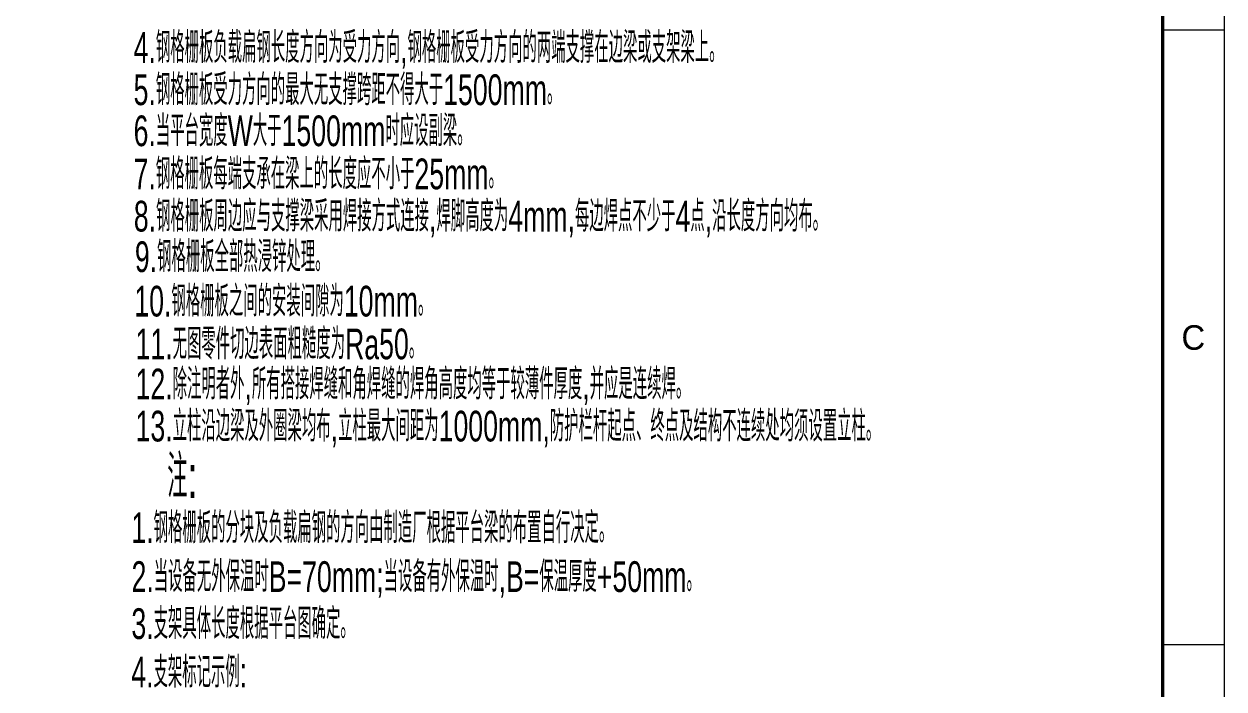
# Model space of a CAD drawing. Extents: x 148 to 221443, y -36682 to 6758.
# Drawn here: x 165374 to 169283, y -21762 to -19597 of the extents above; entities that cross this region are included whole.
import ezdxf
from ezdxf.enums import TextEntityAlignment as Align

# ---------------------------------------------------------------- set-up
doc = ezdxf.new("R2010")
doc.units = 0
doc.header["$LTSCALE"] = 10
doc.header["$MEASUREMENT"] = 0
doc.layers.add('2', color=4, linetype='Continuous')
doc.layers.add('2（细实线）', color=3, linetype='Continuous', lineweight=20)
doc.layers.add('图框层', color=7, linetype='Continuous', lineweight=15)
doc.styles.add('HZ', font='ROMS.SHX', dxfattribs={"width": 0.75, "bigfont": 'GBCBIG.SHX'})

# ---------------------------------------------------------------- blocks, each defined once
blk = doc.blocks.new('a2')
for p, q in [((15905.09, 9916.74), (15895.09, 9916.74)), ((15905.09, 9816.74), (15895.09, 9816.74))]:
    blk.add_line(p, q)
at = {"layer": '图框层', "ltscale": 10}
blk.add_lwpolyline([(15311.09, 10126.74), (15905.09, 10126.74), (15905.09, 9706.74), (15311.09, 9706.74)], close=True, dxfattribs=at)
at = {"layer": '图框层', "ltscale": 10, "const_width": 0.5}
blk.add_lwpolyline([(15336.09, 10116.74), (15895.09, 10116.74), (15895.09, 9716.74), (15336.09, 9716.74)], close=True, dxfattribs=at)
at = {"style": 'HZ'}
blk.add_text('C', height=4, dxfattribs=at).set_placement((15900.09, 9866.74), align=Align.MIDDLE)

msp = doc.modelspace()

# ---------------------------------------------------------------- block references
at = {"layer": '2（细实线）', "xscale": 20, "yscale": 20, "zscale": 20}
msp.add_blockref('a2', (-148818.3315, -217952.3707), dxfattribs=at)

# ---------------------------------------------------------------- texts
at = {"layer": '2', "color": 3, "linetype": 'Continuous', "style": 'HZ', "width": 0.65}
for s, p in [('4.钢格栅板负载扁钢长度方向为受力方向,钢格栅板受力方向的两端支撑在边梁或支架梁上。', (165731.1676, -19723.6276)), ('5.钢格栅板受力方向的最大无支撑跨距不得大于1500mm。', (165730.9937, -19861.1014)), ('6.当平台宽度W大于1500mm时应设副梁。', (165730.9791, -19994.7303)), ('7.钢格栅板每端支承在梁上的长度应不小于25mm。', (165730.9791, -20135.0042)), ('8.钢格栅板周边应与支撑梁采用焊接方式连接,焊脚高度为4mm,每边焊点不少于4点,沿长度方向均布。', (165731.7598, -20272.6531)), ('9.钢格栅板全部热浸锌处理。', (165735.1275, -20404.5783)), ('10.钢格栅板之间的安装间隙为10mm。', (165733.4405, -20549.2356)), ('11.无图零件切边表面粗糙度为Ra50。', (165737.396, -20688.4597)), ('12.除注明者外,所有搭接焊缝和角焊缝的焊角高度均等于较薄件厚度,并应是连续焊。', (165737.396, -20819.0567)), ('13.立柱沿边梁及外圈梁均布,立柱最大间距为1000mm,防护栏杆起点、终点及结构不连续处均须设置立柱。', (165737.3347, -20956.0401)), ('1.钢格栅板的分块及负载扁钢的方向由制造厂根据平台梁的布置自行决定。', (165723.7752, -21287.0118)), ('2.当设备无外保温时B=70mm;当设备有外保温时,B=保温厚度+50mm。', (165724.3642, -21445.9664)), ('3.支架具体长度根据平台图确定。', (165723.8488, -21599.0695)), ('4.支架标记示例:', (165723.3888, -21756.8891))]:
    msp.add_text(s, height=100, dxfattribs=at).set_placement(p)
at = {"layer": '2', "color": 3, "style": 'HZ', "width": 0.65}
msp.add_text('注:', height=139.99999, dxfattribs=at).set_placement((165840.8172, -21139.9152))

doc.saveas('drawing.dxf')
